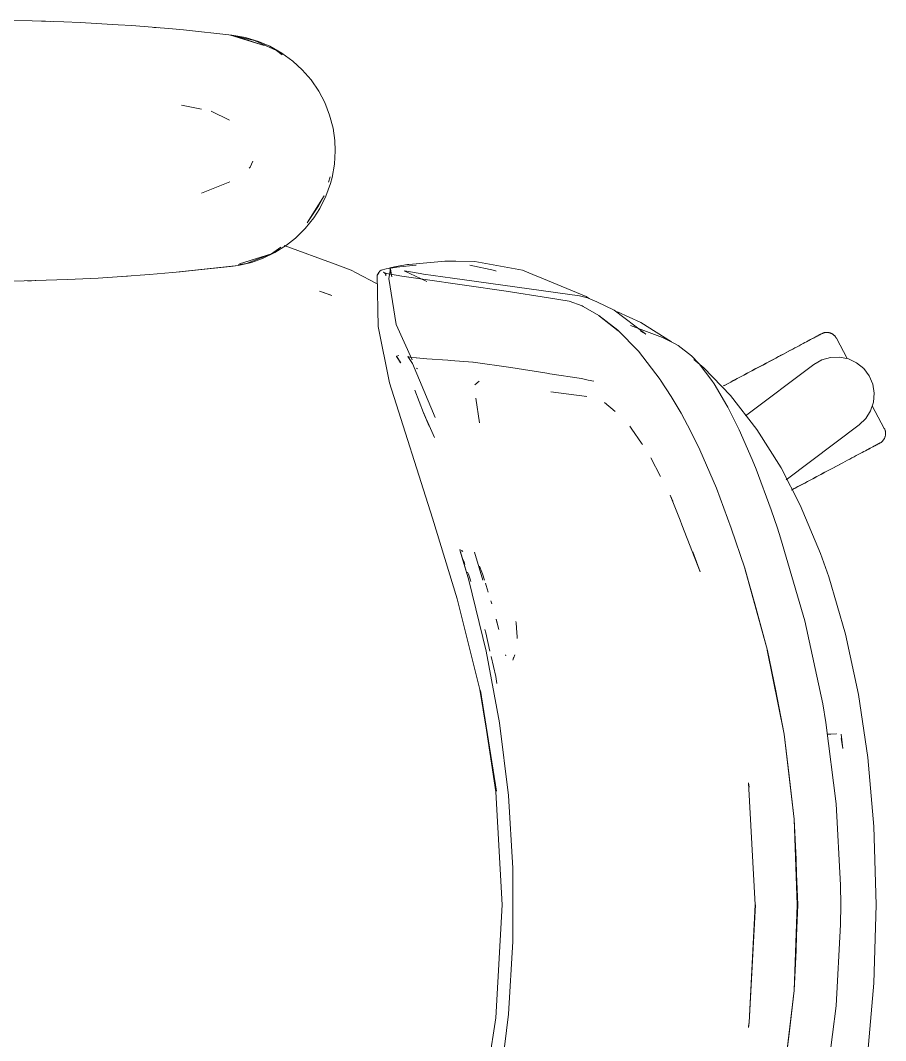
# Model space of a CAD drawing. Header units: millimetres. Extents: x 155927 to 317870, y -36033 to 97293.
# Drawn here: x 187220.7 to 187541.8, y 33480 to 33858.7 of the extents above; entities that cross this region are included whole.
import ezdxf

# ---------------------------------------------------------------- set-up
doc = ezdxf.new("R2010")
doc.units = ezdxf.units.MM
doc.header["$MEASUREMENT"] = 0
doc.layers.add('G-IMPT', color=8, linetype='CONTINUOUS', lineweight=9)
doc.layers.add('I-FURN', color=8, linetype='CONTINUOUS', lineweight=9)

msp = doc.modelspace()

# ---------------------------------------------------------------- linework, layer by layer
at = {"layer": 'G-IMPT'}
for p, q in [((187216.65, 33858.74), (187225.07, 33858.57)), ((187236.83, 33858.19), (187225.07, 33858.57)), ((187230.01, 33858.44), (187228.51, 33858.45)), ((187231.94, 33858.33), (187230.01, 33858.44)), ((187236.83, 33858.19), (187242.85, 33857.93)), ((187256.99, 33857.12), (187242.85, 33857.93)), ((187262.08, 33856.8), (187256.99, 33857.12)), ((187262.08, 33856.8), (187277.14, 33855.55)), ((187270.27, 33856.15), (187271.94, 33855.98)), ((187277.14, 33855.55), (187281.27, 33855.2)), ((187281.27, 33855.2), (187299.19, 33853.3)), ((187298.68, 33853.3), (187311.14, 33849.47)), ((187298.68, 33853.3), (187302, 33852.38)), ((187299.19, 33853.3), (187304.24, 33852.4)), ((187307.65, 33851.25), (187299.25, 33853.17)), ((187311.14, 33849.47), (187302, 33852.38)), ((187309.1, 33850.94), (187304.24, 33852.4)), ((187307.65, 33851.25), (187315.71, 33847.52)), ((187313.34, 33849.13), (187309.1, 33850.94)), ((187313.34, 33849.13), (187317.78, 33846.61)), ((187317.82, 33845.92), (187315.71, 33847.52)), ((187321.87, 33843.62), (187317.78, 33846.61)), ((187321.87, 33843.62), (187325.3, 33840.45)), ((187328.62, 33836.62), (187325.3, 33840.45)), ((187331.46, 33832.45), (187328.62, 33836.62)), ((187331.46, 33832.45), (187333.64, 33828.29)), ((187333.64, 33828.29), (187335.48, 33823.57)), ((187280.48, 33827.33), (187287.91, 33825.76)), ((187298.31, 33821.72), (187291.53, 33824.99)), ((187336.74, 33818.71), (187335.48, 33823.57)), ((187336.74, 33818.71), (187337.39, 33814.19)), ((187337.56, 33810.35), (187337.39, 33814.19)), ((187337.56, 33810.35), (187337.26, 33805.31)), ((187306.94, 33806.52), (187305.93, 33804.3)), ((187337.26, 33805.31), (187336.38, 33800.36)), ((187305.93, 33804.3), (187305.63, 33803.85)), ((187287.98, 33794.63), (187298.4, 33798.77)), ((187334.11, 33793.46), (187335.82, 33798.23)), ((187335.03, 33798.72), (187335.64, 33800.7)), ((187336.38, 33800.36), (187335.82, 33798.23)), ((187333.46, 33793.55), (187327.14, 33783.6)), ((187333.46, 33793.55), (187331.3, 33789.88)), ((187334.11, 33793.46), (187331.87, 33788.95)), ((187331.3, 33789.88), (187327.14, 33783.6)), ((187331.87, 33788.95), (187329.6, 33785.4)), ((187326.41, 33781.42), (187329.6, 33785.4)), ((187326.41, 33781.42), (187322.81, 33777.87)), ((187313.85, 33772.13), (187317.36, 33774.51)), ((187315.17, 33772.52), (187319.5, 33775.25)), ((187318.6, 33775.13), (187337.54, 33768.19)), ((187322.81, 33777.87), (187319.5, 33775.25)), ((187313.85, 33772.13), (187302, 33768.31)), ((187311.14, 33771.23), (187302, 33768.31)), ((187304.63, 33768.52), (187313.85, 33772.13)), ((187315.17, 33772.52), (187310.59, 33770.33)), ((187313.85, 33772.13), (187311.14, 33771.23)), ((187301.5, 33767.73), (187278.54, 33765.27)), ((187278.54, 33765.27), (187298.68, 33767.4)), ((187301.5, 33767.73), (187280.06, 33765.38)), ((187301.5, 33767.73), (187298.68, 33767.4)), ((187301.5, 33767.73), (187306.46, 33768.88)), ((187301.57, 33767.94), (187304.63, 33768.52)), ((187310.59, 33770.33), (187306.46, 33768.88)), ((187337.54, 33768.19), (187343.51, 33766)), ((187359.77, 33767.06), (187356.49, 33766.52)), ((187360.18, 33767.32), (187357.86, 33766.87)), ((187358.59, 33763.59), (187357.86, 33766.87)), ((187359.77, 33767.06), (187360.39, 33767.14)), ((187364.43, 33768.13), (187360.18, 33767.32)), ((187360.39, 33767.14), (187365.07, 33767.65)), ((187364.9, 33768.17), (187364.43, 33768.13)), ((187364.9, 33768.17), (187374.23, 33768.98)), ((187365.07, 33767.65), (187367.66, 33767.87)), ((187374.23, 33768.98), (187378.18, 33769.32)), ((187382.35, 33769.32), (187378.18, 33769.32)), ((187389.32, 33769.29), (187382.35, 33769.32)), ((187387.46, 33767.88), (187396.76, 33765.84)), ((187389.32, 33769.29), (187407.02, 33766.05)), ((187238.2, 33762.56), (187249.51, 33763.1)), ((187258.38, 33763.66), (187249.51, 33763.1)), ((187258.38, 33763.66), (187268.67, 33764.39)), ((187260.42, 33763.8), (187258.52, 33763.71)), ((187280.06, 33765.38), (187268.67, 33764.39)), ((187345.27, 33765.08), (187343.51, 33766)), ((187352.86, 33761.1), (187345.27, 33765.08)), ((187353.11, 33764.12), (187353.72, 33765.16)), ((187353.5, 33745.14), (187353.11, 33764.12)), ((187353.59, 33764.53), (187353.72, 33765.16)), ((187353.59, 33764.53), (187353.7, 33765.08)), ((187353.72, 33765.16), (187353.7, 33765.08)), ((187354.09, 33765.65), (187353.72, 33765.16)), ((187354.63, 33765.97), (187354.09, 33765.65)), ((187354.63, 33765.97), (187356.49, 33766.52)), ((187355.98, 33764.93), (187355.48, 33765.33)), ((187356.58, 33764.77), (187355.48, 33765.33)), ((187356.58, 33764.77), (187355.96, 33764.94)), ((187355.96, 33764.94), (187362.23, 33763.83)), ((187355.98, 33764.93), (187356.31, 33764.39)), ((187356.38, 33763.89), (187356.31, 33764.39)), ((187358.1, 33766.46), (187357.41, 33762.88)), ((187358.59, 33763.59), (187358.1, 33766.46)), ((187362.23, 33763.83), (187370.08, 33762.72)), ((187363.2, 33765.74), (187371.6, 33761.75)), ((187363.2, 33765.74), (187364.06, 33765.59)), ((187369.08, 33764.76), (187364.06, 33765.59)), ((187369.08, 33764.76), (187370.38, 33764.54)), ((187381.04, 33763.1), (187370.38, 33764.54)), ((187381.04, 33763.1), (187428.26, 33756.43)), ((187396.76, 33765.84), (187397.34, 33765.68)), ((187407.02, 33766.05), (187410.88, 33764.46)), ((187414.24, 33763.07), (187410.88, 33764.46)), ((187430.69, 33756.27), (187414.24, 33763.07)), ((187218.01, 33761.97), (187230.32, 33762.27)), ((187224.79, 33762.11), (187223.39, 33762.11)), ((187226.45, 33762.19), (187224.79, 33762.11)), ((187238.2, 33762.56), (187230.32, 33762.27)), ((187360.13, 33745.84), (187357.41, 33762.88)), ((187370.08, 33762.72), (187400.95, 33758.16)), ((187336.24, 33756.59), (187331.77, 33758.23)), ((187331.77, 33758.23), (187335.65, 33756.85)), ((187336.24, 33756.59), (187335.65, 33756.85)), ((187400.95, 33758.16), (187416.72, 33755.77)), ((187424.39, 33754.47), (187416.72, 33755.77)), ((187428.26, 33756.43), (187431.25, 33755.78)), ((187431.86, 33755.5), (187430.69, 33756.27)), ((187434.62, 33754.22), (187431.25, 33755.78)), ((187424.39, 33754.47), (187429.18, 33752.71)), ((187429.6, 33752.5), (187429.18, 33752.71)), ((187435.44, 33749.21), (187429.6, 33752.5)), ((187434.62, 33754.22), (187441.14, 33751.18)), ((187435.44, 33749.21), (187442.41, 33743.79)), ((187442.61, 33743.49), (187435.66, 33748.89)), ((187435.66, 33748.89), (187439.04, 33746.3)), ((187452.84, 33742.24), (187441.14, 33751.18)), ((187442.33, 33750.51), (187450.95, 33746.53)), ((187353.5, 33745.14), (187357.69, 33724.18)), ((187360.13, 33745.84), (187366.11, 33732.67)), ((187442.61, 33743.49), (187439.04, 33746.3)), ((187447.19, 33745.47), (187459.09, 33740.96)), ((187450.95, 33746.53), (187462.4, 33739.4)), ((187450.14, 33735.89), (187442.41, 33743.79)), ((187452.84, 33742.24), (187450.81, 33743.4)), ((187461.32, 33739.89), (187459.09, 33740.96)), ((187463.76, 33738.71), (187461.32, 33739.89)), ((187464.89, 33738.1), (187463.76, 33738.71)), ((187464.89, 33738.1), (187469.76, 33734.24)), ((187360.27, 33734.01), (187360.33, 33734.03)), ((187360.27, 33734.01), (187361.86, 33731.55)), ((187361.2, 33734.31), (187360.33, 33734.03)), ((187361.86, 33731.55), (187360.33, 33734.03)), ((187360.33, 33734.03), (187361.82, 33731.56)), ((187365.19, 33733.72), (187364.47, 33734)), ((187364.47, 33734), (187366.23, 33731.34)), ((187365.19, 33733.72), (187365.21, 33733.71)), ((187367.59, 33733.42), (187365.21, 33733.71)), ((187367.59, 33733.42), (187367.67, 33733.41)), ((187371.54, 33733.12), (187367.67, 33733.41)), ((187379.4, 33732.55), (187371.54, 33733.12)), ((187450.14, 33735.89), (187458.16, 33725.46)), ((187469.76, 33734.24), (187472.65, 33731.21)), ((187474.32, 33729.79), (187470.65, 33732.79)), ((187366.23, 33731.34), (187374.67, 33711.36)), ((187367.68, 33729.62), (187368.12, 33729.35)), ((187380.39, 33732.48), (187379.4, 33732.55)), ((187388.63, 33731.86), (187380.39, 33732.48)), ((187388.63, 33731.86), (187388.71, 33731.85)), ((187402.78, 33729.82), (187388.71, 33731.85)), ((187402.78, 33729.82), (187416.14, 33727.71)), ((187472.65, 33731.21), (187477.37, 33725.08)), ((187474.32, 33729.79), (187484.28, 33719.5)), ((187416.14, 33727.71), (187416.65, 33727.63)), ((187417.26, 33727.53), (187416.65, 33727.63)), ((187417.26, 33727.53), (187428.98, 33725.73)), ((187428.98, 33725.73), (187429.45, 33725.66)), ((187431.43, 33725.23), (187429.45, 33725.66)), ((187433.6, 33724.77), (187431.43, 33725.23)), ((187458.33, 33725.2), (187458.16, 33725.46)), ((187462.21, 33719.1), (187458.33, 33725.2)), ((187373.68, 33673.94), (187357.69, 33724.18)), ((187370.37, 33712.99), (187367.12, 33721.46)), ((187389.37, 33723.47), (187391.01, 33724.75)), ((187477.37, 33725.08), (187478.23, 33723.79)), ((187482.96, 33715.79), (187478.23, 33723.79)), ((187389.72, 33718.53), (187391.12, 33709.36)), ((187389.72, 33718.53), (187389.77, 33718.18)), ((187417.56, 33720.85), (187430.91, 33719.07)), ((187430.91, 33719.07), (187430.44, 33719.22)), ((187462.21, 33719.1), (187465.98, 33712.87)), ((187494.09, 33706.9), (187484.28, 33719.5)), ((187441.41, 33713.57), (187437.5, 33716.91)), ((187483.27, 33715.19), (187482.96, 33715.79)), ((187483.27, 33715.19), (187487.27, 33707.18)), ((187372.39, 33708.09), (187370.37, 33713.2)), ((187370.37, 33713.2), (187372.39, 33708.08)), ((187370.37, 33712.99), (187372.39, 33708.09)), ((187371.39, 33710.62), (187374.44, 33703.9)), ((187469.55, 33706.08), (187465.98, 33712.87)), ((187447.69, 33706.94), (187446.93, 33708.04)), ((187447.69, 33706.94), (187451.18, 33701.81)), ((187487.49, 33706.74), (187487.27, 33707.18)), ((187487.49, 33706.74), (187492.26, 33695.78)), ((187503.06, 33692.6), (187494.09, 33706.9)), ((187469.55, 33706.08), (187472.94, 33699.36)), ((187451.18, 33701.81), (187451.57, 33701.23)), ((187479.11, 33685.13), (187472.94, 33699.36)), ((187454.71, 33696.33), (187458.25, 33689.36)), ((187492.26, 33695.78), (187493.74, 33692.1)), ((187499.34, 33677.03), (187493.74, 33692.1)), ((187510.15, 33678.82), (187503.06, 33692.6)), ((187484.57, 33670.25), (187479.11, 33685.13)), ((187465.61, 33673.17), (187461.88, 33682.5)), ((187461.88, 33682.5), (187462.88, 33680.25)), ((187499.34, 33677.03), (187501.68, 33670.21)), ((187517.67, 33660.85), (187510.15, 33678.82)), ((187382.86, 33643.96), (187373.68, 33673.94)), ((187466.27, 33671.44), (187465.61, 33673.17)), ((187472.98, 33654), (187466.27, 33671.44)), ((187484.57, 33670.25), (187489.58, 33655.33)), ((187502.88, 33666.6), (187501.68, 33670.21)), ((187502.88, 33666.6), (187511.82, 33635.77)), ((187383.82, 33662.14), (187383.96, 33662.38)), ((187387.09, 33650.92), (187383.82, 33662.14)), ((187387.09, 33650.92), (187383.98, 33661.74)), ((187384.03, 33661.45), (187383.98, 33661.74)), ((187387.09, 33650.92), (187384.03, 33661.45)), ((187384.91, 33661.6), (187384.3, 33661.98)), ((187384.91, 33661.6), (187384.7, 33661.75)), ((187392.29, 33650.91), (187389.25, 33661.34)), ((187472.98, 33654), (187470.26, 33661.43)), ((187517.67, 33660.85), (187520.74, 33652.12)), ((187385.37, 33657.66), (187384.97, 33658.73)), ((187385.71, 33656.69), (187385.37, 33657.66)), ((187386.7, 33653.94), (187386.99, 33653.14)), ((187391.16, 33656.09), (187391.92, 33653.93)), ((187392.18, 33653.21), (187391.92, 33653.93)), ((187392.18, 33653.21), (187392.95, 33650.91)), ((187493.31, 33642.08), (187489.54, 33655.25)), ((187497.97, 33624.84), (187489.54, 33655.25)), ((187497.97, 33624.84), (187489.58, 33655.33)), ((187387.72, 33650.91), (187386.99, 33653.14)), ((187393.64, 33624.6), (187387.09, 33650.92)), ((187387.72, 33650.91), (187387.87, 33650.46)), ((187393.33, 33649.77), (187393.58, 33648.99)), ((187520.74, 33652.12), (187526.92, 33630.87)), ((187393.58, 33648.99), (187394.36, 33646.5)), ((187382.86, 33643.96), (187391.18, 33610.28)), ((187395.35, 33643.2), (187395.69, 33642.08)), ((187493.31, 33642.08), (187497.97, 33624.84)), ((187397.26, 33636.41), (187398.26, 33632.55)), ((187397.26, 33636.41), (187397.65, 33634.89)), ((187404.68, 33635.06), (187404.65, 33635.54)), ((187404.96, 33631.35), (187404.68, 33635.06)), ((187518.49, 33604.98), (187511.82, 33635.77)), ((187393.41, 33631.33), (187393.07, 33632.62)), ((187394.96, 33624.58), (187393.41, 33631.33)), ((187404.96, 33631.35), (187405.06, 33629.98)), ((187526.92, 33630.87), (187531.73, 33608.51)), ((187405.06, 33629.28), (187405.06, 33629.98)), ((187393.64, 33624.6), (187398.57, 33597.93)), ((187400.86, 33622.79), (187400.72, 33623.2)), ((187403.53, 33621.19), (187404.21, 33623.14)), ((187504.14, 33593.71), (187497.92, 33624.95)), ((187497.92, 33624.95), (187504.14, 33593.79)), ((187497.97, 33624.84), (187501.04, 33609.81)), ((187397.12, 33615.19), (187395.41, 33622.61)), ((187403.53, 33621.19), (187403.74, 33622.24)), ((187397.59, 33612.55), (187397.12, 33615.19)), ((187391.18, 33610.28), (187397.44, 33572.54)), ((187397.17, 33572.37), (187391.44, 33609.9)), ((187397.44, 33572.54), (187391.44, 33609.9)), ((187504.14, 33593.71), (187501.04, 33609.81)), ((187535.22, 33585.09), (187531.73, 33608.51)), ((187519.67, 33598.06), (187518.49, 33604.98)), ((187398.57, 33597.93), (187401.87, 33571.01)), ((187523.49, 33567.89), (187519.67, 33598.06)), ((187507.96, 33562.2), (187504.14, 33593.79)), ((187506.08, 33578.23), (187504.14, 33593.71)), ((187507.92, 33562.16), (187504.14, 33593.71)), ((187520.22, 33593.71), (187521.47, 33593.75)), ((187523.56, 33593.82), (187521.47, 33593.75)), ((187523.56, 33593.82), (187523.45, 33593.82)), ((187525.32, 33593.79), (187525.97, 33588.38)), ((187525.4, 33592.15), (187525.97, 33588.38)), ((187537.49, 33559.52), (187535.22, 33585.09)), ((187506.08, 33578.23), (187507.92, 33562.16)), ((187490.92, 33575.66), (187490.96, 33575.41)), ((187491.2, 33574.11), (187490.96, 33575.41)), ((187493.47, 33530.38), (187490.97, 33575.72)), ((187490.97, 33575.72), (187491.2, 33574.11)), ((187397.17, 33572.37), (187399.53, 33530.38)), ((187403.52, 33543.94), (187401.87, 33571.01)), ((187525.1, 33537.69), (187523.49, 33567.89)), ((187507.92, 33562.16), (187508.6, 33547.26)), ((187507.92, 33562.16), (187509.07, 33530.38)), ((187509.29, 33530.38), (187507.96, 33562.2)), ((187538.33, 33530.38), (187537.49, 33559.52)), ((187508.6, 33547.26), (187509.07, 33530.38)), ((187403.52, 33516.82), (187403.52, 33543.94)), ((187525.1, 33537.69), (187525.2, 33530.38)), ((187397.17, 33488.39), (187399.53, 33530.38)), ((187493.52, 33530.38), (187491.2, 33486.65)), ((187493.47, 33530.38), (187491.2, 33486.65)), ((187507.92, 33498.6), (187509.07, 33530.38)), ((187507.96, 33498.56), (187509.29, 33530.38)), ((187508.6, 33513.5), (187509.07, 33530.38)), ((187525.1, 33523.07), (187525.2, 33530.38)), ((187537.49, 33501.24), (187538.33, 33530.38)), ((187525.1, 33523.07), (187523.49, 33492.86)), ((187403.52, 33516.82), (187401.87, 33489.75)), ((187508.6, 33513.5), (187507.92, 33498.6)), ((187507.92, 33498.6), (187504.14, 33467.05)), ((187507.96, 33498.56), (187504.14, 33466.97)), ((187507.92, 33498.6), (187506.08, 33482.52)), ((187535.22, 33475.67), (187537.49, 33501.24)), ((187523.49, 33492.86), (187519.67, 33462.69)), ((187391.18, 33450.48), (187397.17, 33488.39)), ((187398.57, 33462.83), (187401.87, 33489.75)), ((187491.2, 33486.65), (187490.94, 33484.87)), ((187491.2, 33486.65), (187490.96, 33485.35)), ((187490.92, 33485.1), (187490.96, 33485.35)), ((187504.14, 33467.05), (187506.08, 33482.52))]:
    msp.add_line(p, q, dxfattribs=at)
at = {"layer": 'I-FURN'}
for p, q in [((187514.27, 33740.38), (187513.72, 33740.09)), ((187513.97, 33740.23), (187514.51, 33740.51)), ((187514.78, 33740.66), (187514.27, 33740.38)), ((187514.51, 33740.51), (187515.01, 33740.78)), ((187515.27, 33740.91), (187514.78, 33740.66)), ((187515.01, 33740.78), (187515.48, 33741.03)), ((187515.71, 33741.15), (187515.27, 33740.91)), ((187515.48, 33741.03), (187515.91, 33741.25)), ((187516.12, 33741.37), (187515.71, 33741.15)), ((187515.91, 33741.25), (187516.3, 33741.46)), ((187516.5, 33741.57), (187516.12, 33741.37)), ((187516.3, 33741.46), (187516.65, 33741.65)), ((187516.83, 33741.75), (187516.5, 33741.57)), ((187516.65, 33741.65), (187516.97, 33741.82)), ((187517.13, 33741.9), (187516.83, 33741.75)), ((187516.97, 33741.82), (187517.25, 33741.97)), ((187517.39, 33742.04), (187517.13, 33741.9)), ((187517.25, 33741.97), (187517.49, 33742.1)), ((187517.61, 33742.16), (187517.39, 33742.04)), ((187517.49, 33742.1), (187517.69, 33742.2)), ((187517.79, 33742.25), (187517.61, 33742.16)), ((187517.69, 33742.2), (187517.86, 33742.29)), ((187517.93, 33742.33), (187517.79, 33742.25)), ((187517.86, 33742.29), (187517.98, 33742.36)), ((187518.03, 33742.38), (187517.93, 33742.33)), ((187517.98, 33742.36), (187518.06, 33742.4)), ((187518.09, 33742.41), (187518.03, 33742.38)), ((187518.06, 33742.4), (187518.1, 33742.42)), ((187518.11, 33742.42), (187518.09, 33742.41)), ((187518.1, 33742.42), (187518.11, 33742.42)), ((187518.11, 33742.42), (187518.25, 33742.5)), ((187518.25, 33742.5), (187518.4, 33742.56)), ((187518.4, 33742.56), (187518.55, 33742.63)), ((187518.55, 33742.63), (187518.7, 33742.68)), ((187518.7, 33742.68), (187518.85, 33742.73)), ((187518.85, 33742.73), (187519.01, 33742.77)), ((187519.01, 33742.77), (187519.16, 33742.81)), ((187519.16, 33742.81), (187519.32, 33742.84)), ((187519.32, 33742.84), (187519.48, 33742.86)), ((187519.48, 33742.86), (187519.64, 33742.88)), ((187519.64, 33742.88), (187519.8, 33742.89)), ((187519.8, 33742.89), (187519.96, 33742.9)), ((187519.96, 33742.9), (187520.13, 33742.89)), ((187520.13, 33742.89), (187520.29, 33742.89)), ((187520.29, 33742.89), (187520.45, 33742.87)), ((187520.45, 33742.87), (187520.61, 33742.85)), ((187520.61, 33742.85), (187520.77, 33742.82)), ((187520.77, 33742.82), (187520.92, 33742.79)), ((187520.92, 33742.79), (187521.08, 33742.75)), ((187521.08, 33742.75), (187521.23, 33742.7)), ((187521.23, 33742.7), (187521.39, 33742.65)), ((187521.39, 33742.65), (187521.54, 33742.59)), ((187521.54, 33742.59), (187521.68, 33742.53)), ((187521.68, 33742.53), (187521.83, 33742.46)), ((187521.83, 33742.46), (187521.97, 33742.38)), ((187521.97, 33742.38), (187522.11, 33742.3)), ((187522.11, 33742.3), (187522.25, 33742.21)), ((187522.25, 33742.21), (187522.38, 33742.12)), ((187522.38, 33742.12), (187522.51, 33742.02)), ((187522.51, 33742.02), (187522.63, 33741.92)), ((187522.63, 33741.92), (187522.75, 33741.81)), ((187522.75, 33741.81), (187522.87, 33741.7)), ((187522.87, 33741.7), (187522.98, 33741.58)), ((187522.98, 33741.58), (187523.08, 33741.46)), ((187523.08, 33741.46), (187523.18, 33741.34)), ((187523.18, 33741.34), (187523.28, 33741.21)), ((187523.28, 33741.21), (187523.37, 33741.07)), ((187523.37, 33741.07), (187523.46, 33740.94)), ((187523.46, 33740.94), (187523.54, 33740.8)), ((187523.54, 33740.8), (187523.56, 33740.76)), ((187527.59, 33733.18), (187523.56, 33740.76)), ((187507.39, 33736.72), (187506.55, 33736.28)), ((187508.2, 33737.16), (187507.39, 33736.72)), ((187508.99, 33737.57), (187508.2, 33737.16)), ((187509.75, 33737.98), (187508.99, 33737.57)), ((187510.48, 33738.37), (187509.75, 33737.98)), ((187511.19, 33738.75), (187510.48, 33738.37)), ((187511.87, 33739.11), (187511.19, 33738.75)), ((187512.52, 33739.45), (187511.87, 33739.11)), ((187513.13, 33739.78), (187512.52, 33739.45)), ((187513.72, 33740.09), (187513.13, 33739.78)), ((187513.41, 33739.92), (187513.97, 33740.23)), ((187500.18, 33732.89), (187499.21, 33732.38)), ((187499.66, 33732.61), (187500.62, 33733.13)), ((187501.13, 33733.4), (187500.18, 33732.89)), ((187500.62, 33733.13), (187501.57, 33733.63)), ((187502.08, 33733.9), (187501.13, 33733.4)), ((187501.57, 33733.63), (187502.51, 33734.13)), ((187503.01, 33734.4), (187502.08, 33733.9)), ((187502.51, 33734.13), (187503.43, 33734.62)), ((187503.92, 33734.88), (187503.01, 33734.4)), ((187503.43, 33734.62), (187504.34, 33735.1)), ((187504.82, 33735.36), (187503.92, 33734.88)), ((187504.34, 33735.1), (187505.22, 33735.57)), ((187505.69, 33735.82), (187504.82, 33735.36)), ((187505.22, 33735.57), (187506.09, 33736.04)), ((187506.55, 33736.28), (187505.69, 33735.82)), ((187506.09, 33736.04), (187506.94, 33736.49)), ((187518.13, 33732.67), (187521.37, 33733.61)), ((187521.37, 33733.61), (187524.74, 33733.75)), ((187524.74, 33733.75), (187528.05, 33733.08)), ((187528.05, 33733.08), (187531.1, 33731.64)), ((187489.9, 33711.9), (187515.21, 33730.98)), ((187493.24, 33729.2), (187492.24, 33728.67)), ((187492.7, 33728.91), (187493.7, 33729.45)), ((187494.25, 33729.74), (187493.24, 33729.2)), ((187493.7, 33729.45), (187494.71, 33729.98)), ((187495.25, 33730.27), (187494.25, 33729.74)), ((187494.71, 33729.98), (187495.71, 33730.52)), ((187496.25, 33730.8), (187495.25, 33730.27)), ((187495.71, 33730.52), (187496.71, 33731.05)), ((187497.24, 33731.33), (187496.25, 33730.8)), ((187496.71, 33731.05), (187497.7, 33731.57)), ((187498.23, 33731.86), (187497.24, 33731.33)), ((187497.7, 33731.57), (187498.68, 33732.1)), ((187499.21, 33732.38), (187498.23, 33731.86)), ((187498.68, 33732.1), (187499.66, 33732.61)), ((187515.21, 33730.98), (187518.13, 33732.67)), ((187531.1, 33731.64), (187533.71, 33729.51)), ((187533.71, 33729.51), (187535.74, 33726.82)), ((187484.81, 33724.72), (187485.76, 33725.23)), ((187486.28, 33725.5), (187485.32, 33724.99)), ((187485.76, 33725.23), (187486.73, 33725.74)), ((187487.26, 33726.02), (187486.28, 33725.5)), ((187486.73, 33725.74), (187487.71, 33726.26)), ((187488.24, 33726.55), (187487.26, 33726.02)), ((187487.71, 33726.26), (187488.7, 33726.79)), ((187489.23, 33727.07), (187488.24, 33726.55)), ((187488.7, 33726.79), (187489.69, 33727.32)), ((187490.23, 33727.6), (187489.23, 33727.07)), ((187489.69, 33727.32), (187490.69, 33727.85)), ((187491.23, 33728.13), (187490.23, 33727.6)), ((187490.69, 33727.85), (187491.69, 33728.38)), ((187492.24, 33728.67), (187491.23, 33728.13)), ((187491.69, 33728.38), (187492.7, 33728.91)), ((187535.74, 33726.82), (187537.07, 33723.71)), ((187482.51, 33723.5), (187481.6, 33723.02)), ((187482.02, 33723.24), (187482.93, 33723.72)), ((187483.43, 33723.99), (187482.51, 33723.5)), ((187482.93, 33723.72), (187483.86, 33724.22)), ((187484.37, 33724.49), (187483.43, 33723.99)), ((187483.86, 33724.22), (187484.81, 33724.72)), ((187485.32, 33724.99), (187484.37, 33724.49)), ((187537.07, 33723.71), (187537.61, 33720.39)), ((187537.61, 33720.39), (187537.35, 33717.02)), ((187536.28, 33713.82), (187534.48, 33710.97)), ((187537.35, 33717.02), (187536.28, 33713.82)), ((187541.37, 33707.26), (187536.9, 33715.67)), ((187534.48, 33710.97), (187532.06, 33708.63)), ((187532.06, 33708.63), (187504.99, 33688.23)), ((187541.37, 33707.26), (187541.44, 33707.12)), ((187541.44, 33707.12), (187541.51, 33706.97)), ((187541.51, 33706.97), (187541.57, 33706.82)), ((187541.57, 33706.82), (187541.63, 33706.67)), ((187541.63, 33706.67), (187541.67, 33706.51)), ((187541.67, 33706.51), (187541.72, 33706.36)), ((187541.72, 33706.36), (187541.75, 33706.2)), ((187540.64, 33702.5), (187540.53, 33702.39)), ((187540.76, 33702.62), (187540.64, 33702.5)), ((187540.86, 33702.74), (187540.76, 33702.62)), ((187540.97, 33702.86), (187540.86, 33702.74)), ((187541.06, 33702.99), (187540.97, 33702.86)), ((187541.16, 33703.12), (187541.06, 33702.99)), ((187541.24, 33703.26), (187541.16, 33703.12)), ((187541.33, 33703.4), (187541.24, 33703.26)), ((187541.4, 33703.54), (187541.33, 33703.4)), ((187541.47, 33703.68), (187541.4, 33703.54)), ((187541.54, 33703.83), (187541.47, 33703.68)), ((187541.59, 33703.98), (187541.54, 33703.83)), ((187541.65, 33704.13), (187541.59, 33703.98)), ((187541.69, 33704.29), (187541.65, 33704.13)), ((187541.73, 33704.44), (187541.69, 33704.29)), ((187541.77, 33704.6), (187541.73, 33704.44)), ((187541.75, 33706.2), (187541.78, 33706.04)), ((187541.79, 33704.76), (187541.77, 33704.6)), ((187541.78, 33706.04), (187541.81, 33705.88)), ((187541.82, 33704.92), (187541.79, 33704.76)), ((187541.81, 33705.88), (187541.83, 33705.72)), ((187541.83, 33705.08), (187541.82, 33704.92)), ((187541.83, 33705.72), (187541.84, 33705.56)), ((187541.84, 33705.24), (187541.83, 33705.08)), ((187541.84, 33705.56), (187541.84, 33705.4)), ((187541.84, 33705.4), (187541.84, 33705.24)), ((187533.77, 33698.65), (187534.4, 33698.99)), ((187534.4, 33698.99), (187535, 33699.31)), ((187535.31, 33699.47), (187534.73, 33699.16)), ((187535, 33699.31), (187535.57, 33699.61)), ((187535.86, 33699.77), (187535.31, 33699.47)), ((187535.57, 33699.61), (187536.11, 33699.9)), ((187536.38, 33700.04), (187535.86, 33699.77)), ((187536.11, 33699.9), (187536.61, 33700.16)), ((187536.86, 33700.3), (187536.38, 33700.04)), ((187536.61, 33700.16), (187537.07, 33700.41)), ((187537.31, 33700.54), (187536.86, 33700.3)), ((187537.07, 33700.41), (187537.5, 33700.64)), ((187537.72, 33700.75), (187537.31, 33700.54)), ((187537.5, 33700.64), (187537.89, 33700.85)), ((187538.09, 33700.95), (187537.72, 33700.75)), ((187537.89, 33700.85), (187538.25, 33701.04)), ((187538.43, 33701.13), (187538.09, 33700.95)), ((187538.25, 33701.04), (187538.57, 33701.21)), ((187538.72, 33701.29), (187538.43, 33701.13)), ((187538.57, 33701.21), (187538.85, 33701.35)), ((187538.98, 33701.43), (187538.72, 33701.29)), ((187538.85, 33701.35), (187539.09, 33701.48)), ((187539.2, 33701.54), (187538.98, 33701.43)), ((187539.09, 33701.48), (187539.29, 33701.59)), ((187539.38, 33701.64), (187539.2, 33701.54)), ((187539.29, 33701.59), (187539.45, 33701.68)), ((187539.52, 33701.71), (187539.38, 33701.64)), ((187539.45, 33701.68), (187539.57, 33701.74)), ((187539.62, 33701.77), (187539.52, 33701.71)), ((187539.57, 33701.74), (187539.66, 33701.78)), ((187539.68, 33701.8), (187539.62, 33701.77)), ((187539.66, 33701.78), (187539.7, 33701.81)), ((187539.7, 33701.81), (187539.68, 33701.8)), ((187539.74, 33701.83), (187539.7, 33701.81)), ((187539.7, 33701.81), (187539.7, 33701.81)), ((187539.88, 33701.91), (187539.74, 33701.83)), ((187540.02, 33702), (187539.88, 33701.91)), ((187540.15, 33702.09), (187540.02, 33702)), ((187540.28, 33702.18), (187540.15, 33702.09)), ((187540.41, 33702.28), (187540.28, 33702.18)), ((187540.53, 33702.39), (187540.41, 33702.28)), ((187525.93, 33694.49), (187526.82, 33694.96)), ((187526.82, 33694.96), (187527.69, 33695.42)), ((187527.69, 33695.42), (187528.53, 33695.87)), ((187528.53, 33695.87), (187529.36, 33696.31)), ((187529.36, 33696.31), (187530.16, 33696.73)), ((187530.16, 33696.73), (187530.94, 33697.15)), ((187530.94, 33697.15), (187531.69, 33697.55)), ((187531.69, 33697.55), (187532.41, 33697.93)), ((187532.41, 33697.93), (187533.1, 33698.3)), ((187533.1, 33698.3), (187533.77, 33698.65)), ((187519.83, 33691.24), (187518.84, 33690.72)), ((187519.29, 33690.96), (187520.28, 33691.48)), ((187520.8, 33691.76), (187519.83, 33691.24)), ((187520.28, 33691.48), (187521.25, 33692)), ((187521.77, 33692.28), (187520.8, 33691.76)), ((187521.25, 33692), (187522.21, 33692.51)), ((187522.73, 33692.78), (187521.77, 33692.28)), ((187522.21, 33692.51), (187523.17, 33693.02)), ((187523.67, 33693.29), (187522.73, 33692.78)), ((187523.17, 33693.02), (187524.1, 33693.51)), ((187524.6, 33693.78), (187523.67, 33693.29)), ((187524.1, 33693.51), (187525.03, 33694.01)), ((187525.52, 33694.27), (187524.6, 33693.78)), ((187525.03, 33694.01), (187525.93, 33694.49)), ((187512.83, 33687.52), (187511.83, 33686.99)), ((187512.29, 33687.23), (187513.29, 33687.76)), ((187513.83, 33688.05), (187512.83, 33687.52)), ((187513.29, 33687.76), (187514.29, 33688.3)), ((187514.84, 33688.59), (187513.83, 33688.05)), ((187514.29, 33688.3), (187515.3, 33688.83)), ((187515.84, 33689.12), (187514.84, 33688.59)), ((187515.3, 33688.83), (187516.3, 33689.37)), ((187516.84, 33689.66), (187515.84, 33689.12)), ((187516.3, 33689.37), (187517.31, 33689.9)), ((187517.84, 33690.19), (187516.84, 33689.66)), ((187517.31, 33689.9), (187518.3, 33690.43)), ((187518.84, 33690.72), (187517.84, 33690.19)), ((187518.3, 33690.43), (187519.29, 33690.96)), ((187507.88, 33684.89), (187506.92, 33684.38)), ((187507.36, 33684.61), (187508.33, 33685.13)), ((187508.85, 33685.41), (187507.88, 33684.89)), ((187508.33, 33685.13), (187509.31, 33685.65)), ((187509.84, 33685.93), (187508.85, 33685.41)), ((187509.31, 33685.65), (187510.29, 33686.17)), ((187510.83, 33686.46), (187509.84, 33685.93)), ((187510.29, 33686.17), (187511.29, 33686.7)), ((187511.83, 33686.99), (187510.83, 33686.46)), ((187511.29, 33686.7), (187512.29, 33687.23))]:
    msp.add_line(p, q, dxfattribs=at)

doc.saveas('drawing.dxf')
